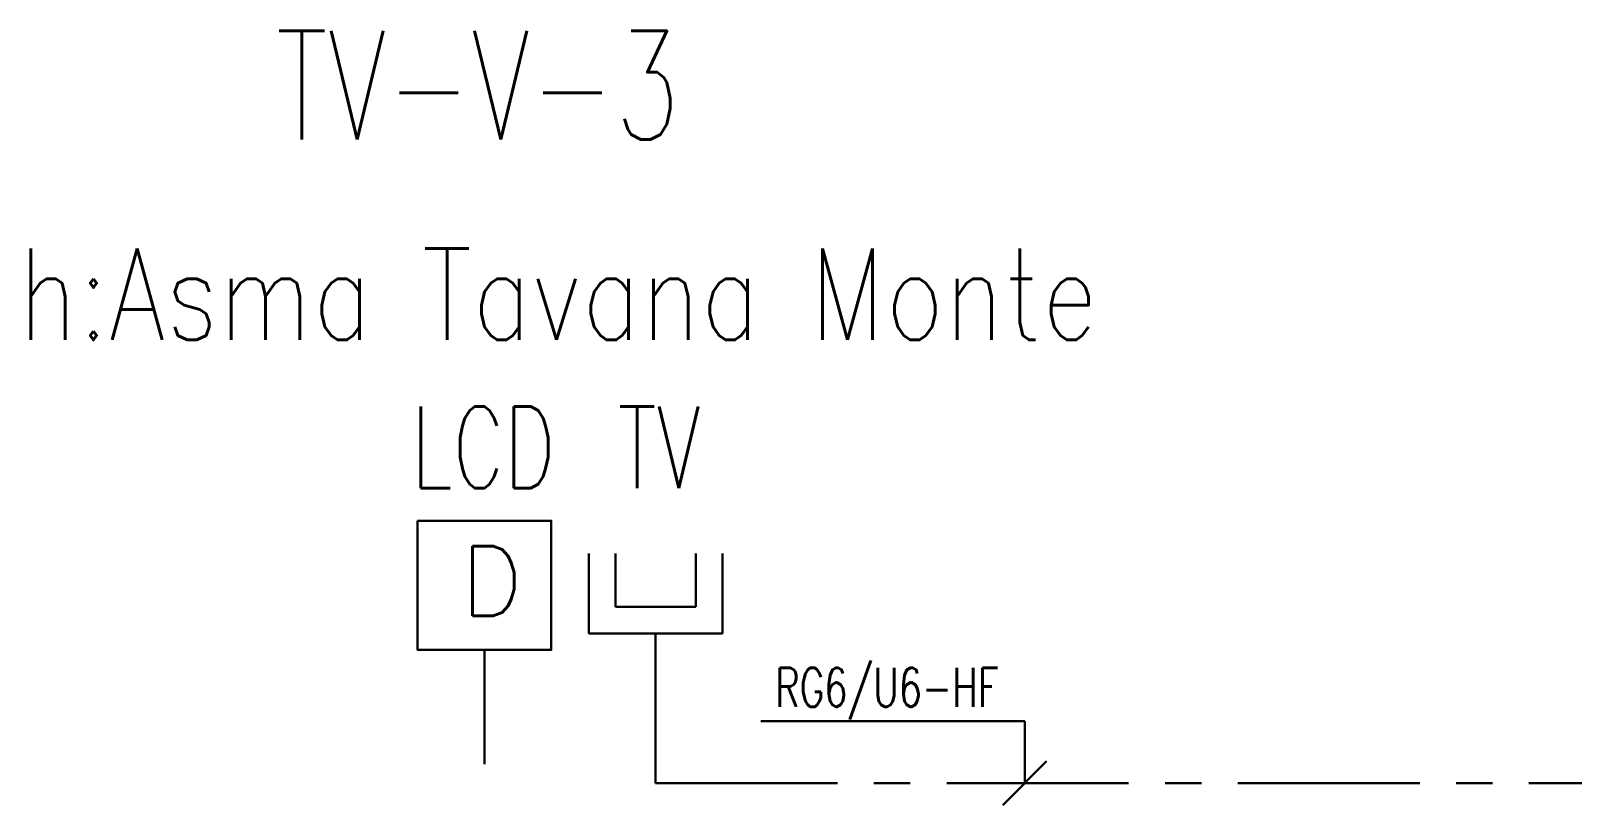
# Model space of a CAD drawing. Extents: x -2365 to 41970, y -230 to 8114.
# Drawn here: x 3087.5 to 3484.6, y 763.6 to 963.1 of the extents above; entities that cross this region are included whole.
import ezdxf

# ---------------------------------------------------------------- set-up
doc = ezdxf.new("R2010")
doc.units = 0
doc.header["$LTSCALE"] = 25
doc.linetypes.add('CENTER', pattern=[2, 1.25, -0.25, 0.25, -0.25])
for name, color, linetype, lineweight in [('E-DATA PRİZİ (RJ45)', 7, 'Continuous', 30), ('E-KABLO', 7, 'Continuous', 30), ('E-YAZI', 7, 'Continuous', 30)]:
    doc.layers.add(name, color=color, linetype=linetype, lineweight=lineweight)
doc.styles.add('E-YAZI', font='txttw.shx')

msp = doc.modelspace()

# ---------------------------------------------------------------- linework, layer by layer
at = {"layer": 'E-DATA PRİZİ (RJ45)', "color": 1}
for p, q in [((3231.26, 828.47), (3231.26, 807.82)), ((3238.14, 828.47), (3238.14, 814.7)), ((3258.78, 828.47), (3258.78, 814.7)), ((3265.66, 828.47), (3265.66, 807.82)), ((3238.14, 814.7), (3258.78, 814.7)), ((3231.26, 807.82), (3265.66, 807.82)), ((3248.46, 807.82), (3248.46, 783.1)), ((3204.34, 774.22), (3204.34, 803.61))]:
    msp.add_line(p, q, dxfattribs=at)
msp.add_lwpolyline([(3187.13, 836.91), (3221.54, 836.91), (3221.54, 803.61), (3187.13, 803.61)], close=True, dxfattribs=at)
at = {"layer": 'E-KABLO', "color": 6, "linetype": 'CENTER', "ltscale": 1.5}
for p, q in [((3248.46, 783.1), (3248.46, 769.3)), ((3248.46, 769.3), (3588.84, 769.3))]:
    msp.add_line(p, q, dxfattribs=at)
at = {"layer": 'E-KABLO'}
for p, q in [((3343.55, 785.3), (3275.56, 785.3)), ((3343.55, 769.3), (3343.55, 785.3)), ((3349.21, 774.95), (3337.9, 763.64))]:
    msp.add_line(p, q, dxfattribs=at)

# ---------------------------------------------------------------- texts
at = {"layer": 'E-DATA PRİZİ (RJ45)', "color": 1, "style": 'E-YAZI'}
msp.add_text('D', height=17.92, dxfattribs=at).set_placement((3198.18, 812.43))
at = {"layer": 'E-KABLO', "color": 30, "linetype": 'Continuous', "style": 'E-YAZI', "width": 0.7}
msp.add_text('TV-V-3', height=28, dxfattribs=at).set_placement((3150.57, 935.07))
at = {"layer": 'E-KABLO', "color": 3, "linetype": 'Continuous', "style": 'E-YAZI', "width": 0.7}
msp.add_text('RG6/U6-HF', height=10, dxfattribs=at).set_placement((3279.29, 789))
at = {"layer": 'E-YAZI', "color": 3, "style": 'E-YAZI', "width": 0.8}
msp.add_text('h:Asma Tavana Monte', height=23.52, dxfattribs=at).set_placement((3084.23, 883.49))
at = {"layer": 'E-YAZI', "color": 1, "style": 'E-YAZI', "width": 0.7}
for s, p in [('LCD', (3185.46, 845.31)), ('TV', (3238.66, 845.31))]:
    msp.add_text(s, height=21, dxfattribs=at).set_placement(p)

doc.saveas('drawing.dxf')
